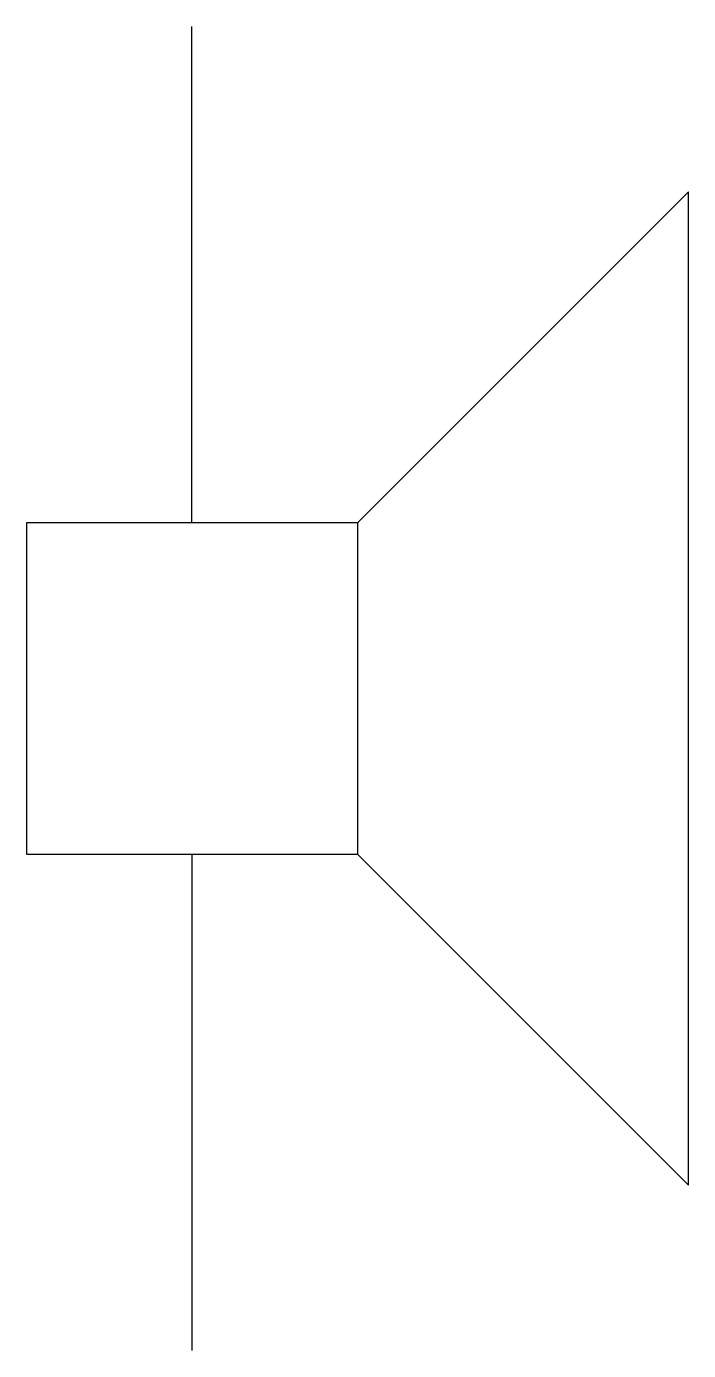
# Model space of a CAD drawing. Header units: millimetres. Extents: x -2.5 to 7.5, y -10 to 10.
import ezdxf

# ---------------------------------------------------------------- set-up
doc = ezdxf.new("R2010")
doc.units = ezdxf.units.MM
doc.layers.add('OBJECT', color=7, linetype='Continuous', true_color=0xffffff)

msp = doc.modelspace()

# ---------------------------------------------------------------- linework, layer by layer
at = {"layer": 'OBJECT'}
for p, q in [((0, 2.5), (0, 10)), ((7.5, 7.5), (2.5, 2.5)), ((7.5, -7.5), (7.5, 7.5)), ((2.5, 2.5), (-2.5, 2.5)), ((-2.5, 2.5), (-2.5, -2.5)), ((2.5, 2.5), (2.5, -2.5)), ((-2.5, -2.5), (2.5, -2.5)), ((0, -2.5), (0, -10)), ((2.5, -2.5), (7.5, -7.5))]:
    msp.add_line(p, q, dxfattribs=at)

doc.saveas('drawing.dxf')
